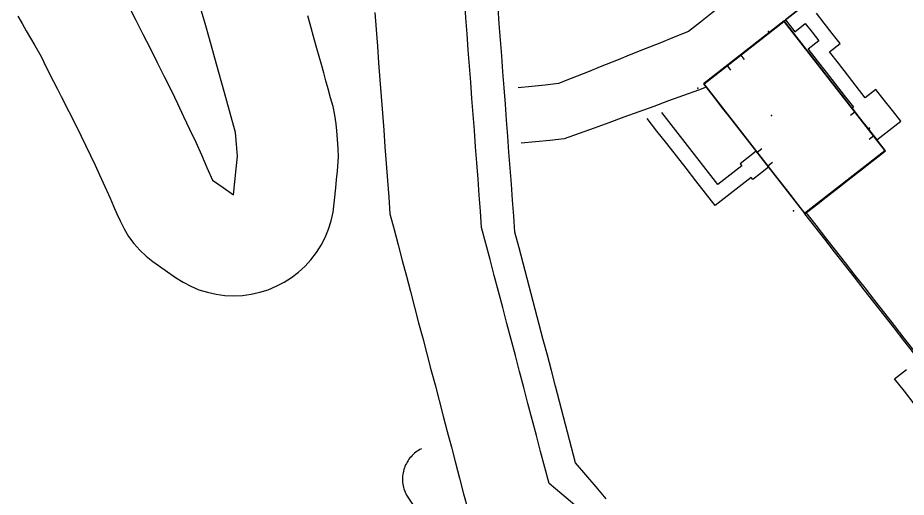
# Model space of a CAD drawing. Header units: metres. Extents: x 337936 to 338469, y 373266 to 374026.
# Drawn here: x 337982.3 to 338035, y 373880.1 to 373908.5 of the extents above; entities that cross this region are included whole.
import ezdxf

# ---------------------------------------------------------------- set-up
doc = ezdxf.new("R2010")
doc.units = ezdxf.units.M
for name, color, linetype in [('3D_LINES', 3, 'Continuous'), ('3D_Points', 1, 'Continuous'), ('PLOTS EXTERNAL LEVEL', 6, 'Continuous'), ('PLOTS FFL', 5, 'Continuous')]:
    doc.layers.add(name, color=color, linetype=linetype)

msp = doc.modelspace()

# ---------------------------------------------------------------- linework, layer by layer
at = {"layer": '3D_LINES'}
for points in [[(338027.369, 373911.829, 33.972), (338027.036, 373911.569, 33.972), (338026.333, 373911.02, 33.972), (338025.631, 373910.471, 33.972), (338024.928, 373909.922, 33.972), (338024.225, 373909.372, 33.972), (338023.522, 373908.823, 33.972), (338022.819, 373908.274, 33.972), (338022.116, 373907.725, 33.972), (338021.258, 373907.38, 33.972), (338020.4, 373907.035, 33.972), (338019.542, 373906.691, 33.972), (338018.684, 373906.346, 33.972), (338017.827, 373906.001, 33.972), (338016.969, 373905.656, 33.972), (338016.111, 373905.311, 33.972), (338015.253, 373904.967, 33.972), (338014.395, 373904.622, 33.972), (338013.598, 373904.541, 33.972), (338012.801, 373904.46, 33.972), (338012.005, 373904.379, 33.972)], [(337988.875, 373909.239, 34.085), (337989.299, 373908.4, 34.08), (337989.722, 373907.562, 34.075), (337990.146, 373906.723, 34.07), (337990.569, 373905.884, 34.065), (337990.992, 373905.045, 34.06), (337991.416, 373904.206, 34.054), (337991.777, 373903.444, 34.05), (337992.137, 373902.682, 34.045), (337992.498, 373901.92, 34.04), (337992.859, 373901.158, 34.035), (337993.192, 373900.406, 34.03), (337993.524, 373899.654, 34.025), (337993.857, 373898.901, 34.02), (337994.48, 373898.465, 34.02)], [(338015.358, 373879.601, 33.9), (338014.595, 373880.242, 33.9), (338013.833, 373880.883, 33.9), (338013.583, 373881.834, 33.902), (338013.333, 373882.784, 33.905), (338013.082, 373883.734, 33.907), (338012.832, 373884.685, 33.909), (338012.582, 373885.635, 33.91), (338012.332, 373886.585, 33.911), (338012.082, 373887.536, 33.913), (338011.832, 373888.486, 33.914), (338011.582, 373889.436, 33.917), (338011.332, 373890.387, 33.928), (338011.081, 373891.337, 33.939), (338010.831, 373892.287, 33.95), (338010.581, 373893.238, 33.961), (338010.331, 373894.188, 33.954), (338010.081, 373895.138, 33.945), (338009.831, 373896.088, 33.952), (338009.759, 373897.046, 33.96), (338009.687, 373898.003, 33.969), (338009.615, 373898.96, 33.977), (338009.543, 373899.918, 33.985), (338009.471, 373900.875, 33.993), (338009.399, 373901.832, 34.001), (338009.327, 373902.79, 34.01), (338009.255, 373903.747, 34.018), (338009.183, 373904.704, 34.028), (338009.111, 373905.661, 34.042), (338009.039, 373906.619, 34.055), (338008.967, 373907.576, 34.069), (338008.895, 373908.533, 34.082), (338008.823, 373909.491, 34.096)], [(338027.78, 373908.343, 33.975), (338028.498, 373908.904, 33.975), (338029.216, 373909.465, 33.975)], [(337994.48, 373898.465, 34.02), (337995.103, 373898.03, 34.021), (337995.179, 373898.794, 34.029), (337995.255, 373899.559, 34.037), (337995.331, 373900.323, 34.045), (337995.271, 373901.027, 34.051), (337995.212, 373901.732, 34.058), (337994.954, 373902.656, 34.065), (337994.696, 373903.58, 34.072), (337994.439, 373904.504, 34.079), (337994.181, 373905.429, 34.087), (337993.924, 373906.353, 34.094), (337993.666, 373907.277, 34.101), (337993.409, 373908.201, 34.108), (337993.151, 373909.126, 34.116)], [(338003.492, 373908.84, 34.155), (338003.566, 373907.844, 34.141), (338003.641, 373906.849, 34.127), (338003.716, 373905.853, 34.113), (338003.791, 373904.857, 34.099), (338003.866, 373903.862, 34.085), (338003.941, 373902.866, 34.07), (338004.016, 373901.87, 34.056), (338004.09, 373900.875, 34.042), (338004.165, 373899.879, 34.028), (338004.24, 373898.883, 34.014), (338004.315, 373897.888, 34), (338004.39, 373896.892, 33.986), (338004.633, 373895.969, 33.97), (338004.876, 373895.046, 33.955), (338005.119, 373894.122, 33.943), (338005.362, 373893.199, 33.935), (338005.605, 373892.276, 33.926), (338005.848, 373891.353, 33.918), (338006.091, 373890.43, 33.91), (338006.334, 373889.507, 33.902), (338006.577, 373888.583, 33.908), (338006.82, 373887.66, 33.917), (338007.063, 373886.737, 33.925), (338007.306, 373885.814, 33.916), (338007.549, 373884.891, 33.905), (338007.791, 373883.968, 33.894), (338008.034, 373883.045, 33.893), (338008.277, 373882.121, 33.891), (338008.52, 373881.198, 33.89), (338008.763, 373880.275, 33.889), (338009.006, 373879.352, 33.886)], [(338017.231, 373879.968, 34.496), (338016.624, 373880.682, 34.496), (338016.018, 373881.397, 34.496), (338015.411, 373882.112, 34.496), (338015.171, 373883.024, 34.496), (338014.931, 373883.936, 34.496), (338014.691, 373884.849, 34.496), (338014.451, 373885.761, 34.496), (338014.211, 373886.673, 34.496), (338013.97, 373887.586, 34.496), (338013.73, 373888.498, 34.496), (338013.49, 373889.41, 34.496), (338013.25, 373890.323, 34.496), (338013.01, 373891.235, 34.496), (338012.77, 373892.147, 34.496), (338012.53, 373893.059, 34.496), (338012.29, 373893.972, 34.496), (338012.05, 373894.884, 34.496), (338011.809, 373895.796, 34.496), (338011.738, 373896.749, 34.496), (338011.666, 373897.701, 34.496), (338011.595, 373898.653, 34.496), (338011.523, 373899.605, 34.496), (338011.451, 373900.558, 34.496), (338011.38, 373901.51, 34.496), (338011.308, 373902.462, 34.496), (338011.237, 373903.414, 34.496), (338011.165, 373904.367, 34.496), (338011.093, 373905.319, 34.496), (338011.022, 373906.271, 34.496), (338010.95, 373907.224, 34.496), (338010.879, 373908.176, 34.496), (338010.807, 373909.128, 34.496)], [(338028.528, 373908.928, 33.972), (338027.858, 373908.404, 33.972)], [(338027.858, 373908.404, 33.976), (338028.412, 373907.695, 33.976), (338029.043, 373908.188, 33.976), (338029.441, 373907.677, 33.976), (338029.84, 373907.167, 33.976), (338029.209, 373906.674, 33.976), (338029.747, 373905.987, 33.976), (338030.284, 373905.299, 33.976), (338030.821, 373904.611, 33.976), (338031.358, 373903.924, 33.976), (338031.895, 373903.236, 33.976), (338031.817, 373903.175, 33.976), (338032.309, 373902.544, 33.976), (338032.802, 373901.914, 33.976), (338033.294, 373901.283, 33.975), (338034.003, 373901.838, 33.975), (338034.713, 373902.392, 33.975), (338034.22, 373903.022, 33.975), (338033.728, 373903.652, 33.974), (338033.235, 373904.283, 33.974), (338032.605, 373903.79, 33.974), (338032.072, 373904.473, 33.974), (338031.539, 373905.155, 33.974), (338031.006, 373905.837, 33.973), (338030.473, 373906.519, 33.973), (338031.103, 373907.012, 33.973), (338030.636, 373907.61, 33.973), (338030.169, 373908.208, 33.973), (338029.701, 373908.807, 33.972)], [(337982.295, 373908.627, 34.107), (337982.546, 373908.194, 34.106), (337982.796, 373907.762, 34.105), (337983.298, 373906.897, 34.103), (337983.685, 373906.23, 34.101), (337983.97, 373905.643, 34.099), (337984.42, 373904.75, 34.096), (337984.645, 373904.304, 34.095), (337984.871, 373903.857, 34.093), (337985.321, 373902.965, 34.083), (337985.772, 373902.072, 34.069), (337986.059, 373901.502, 34.061), (337986.343, 373900.934, 34.052), (337986.62, 373900.363, 34.044), (337986.891, 373899.788, 34.036), (337987.156, 373899.211, 34.028), (337987.372, 373898.729, 34.022), (337987.777, 373897.815, 34.01), (337987.979, 373897.358, 34.004), (337988.182, 373896.9, 33.998), (337988.371, 373896.473, 33.992), (337988.603, 373896.004, 33.985), (337988.876, 373895.557, 33.977), (337989.186, 373895.136, 33.968), (337989.532, 373894.743, 33.958), (337989.911, 373894.382, 33.947), (337990.32, 373894.055, 33.947), (337991.039, 373893.55, 33.947)], [(337991.039, 373893.55, 33.947), (337991.039, 373893.55, 33.947), (337991.662, 373893.114, 33.947), (337992.104, 373892.833, 33.948), (337992.568, 373892.591, 33.949), (337993.052, 373892.391, 33.95), (337993.551, 373892.234, 33.952), (337994.062, 373892.121, 33.955), (337994.581, 373892.052, 33.958), (337995.104, 373892.03, 33.962), (337995.627, 373892.052, 33.966), (337996.146, 373892.121, 33.97), (337996.657, 373892.234, 33.975), (337997.156, 373892.392, 33.98), (337997.639, 373892.592, 33.986), (337998.104, 373892.834, 33.991), (337998.545, 373893.115, 33.997), (337998.96, 373893.434, 34.003), (337999.346, 373893.787, 34.009), (337999.7, 373894.173, 34.009), (338000.018, 373894.589, 34.011), (338000.299, 373895.03, 34.013), (338000.541, 373895.495, 34.016), (338000.741, 373895.978, 34.02), (338000.899, 373896.477, 34.025), (338001.012, 373896.988, 34.03), (338001.092, 373897.71, 34.038), (338001.172, 373898.431, 34.047), (338001.222, 373898.929, 34.053), (338001.271, 373899.426, 34.059), (338001.301, 373899.73, 34.063), (338001.33, 373900.252, 34.069), (338001.314, 373900.775, 34.076), (338001.269, 373901.301, 34.084), (338001.225, 373901.826, 34.091), (338001.19, 373902.238, 34.097), (338001.123, 373902.758, 34.105), (338001.011, 373903.269, 34.113), (338000.867, 373903.787, 34.119), (338000.723, 373904.306, 34.123), (338000.589, 373904.787, 34.127), (338000.454, 373905.269, 34.131), (338000.32, 373905.751, 34.135), (338000.186, 373906.232, 34.138), (338000.052, 373906.714, 34.142), (337999.918, 373907.196, 34.146), (337999.649, 373908.159, 34.154), (337999.515, 373908.641, 34.157)], [(338023, 373904.609, 33.975), (338023.569, 373903.881, 33.975), (338024.137, 373903.154, 33.975), (338024.705, 373902.426, 33.975), (338025.274, 373901.699, 33.975), (338025.842, 373900.971, 33.975), (338026.411, 373900.244, 33.975), (338026.979, 373899.516, 33.975), (338027.547, 373898.789, 33.975), (338028.116, 373898.061, 33.975), (338028.684, 373897.334, 33.975), (338029.02, 373896.904, 33.975), (338029.703, 373897.437, 33.975), (338030.386, 373897.97, 33.975), (338031.068, 373898.504, 33.975), (338031.751, 373899.037, 33.975), (338032.434, 373899.571, 33.975), (338033.117, 373900.104, 33.975), (338033.799, 373900.638, 33.975), (338033.295, 373901.283, 33.975), (338032.791, 373901.928, 33.976), (338032.235, 373902.641, 33.976), (338031.678, 373903.353, 33.976), (338031.121, 373904.066, 33.976), (338030.564, 373904.779, 33.976), (338030.007, 373905.492, 33.976), (338029.45, 373906.204, 33.976), (338028.893, 373906.917, 33.976), (338028.336, 373907.63, 33.976), (338027.78, 373908.343, 33.976)], [(338025.434, 373906.062, 33.99), (338025.217, 373906.34, 33.977)], [(338024.628, 373905.433, 33.99), (338024.411, 373905.711, 33.977)], [(338023.16, 373904.405, 33.975), (338022.702, 373904.238, 33.975), (338021.816, 373903.916, 33.975), (338020.93, 373903.594, 33.975), (338020.044, 373903.272, 33.975), (338019.158, 373902.949, 33.975), (338018.272, 373902.627, 33.975), (338017.386, 373902.305, 33.975), (338016.5, 373901.983, 33.975), (338015.614, 373901.661, 33.975), (338014.728, 373901.339, 33.975), (338013.879, 373901.253, 33.975), (338013.03, 373901.166, 33.975), (338012.182, 373901.08, 33.975)], [(338026.183, 373900.535, 34.001), (338026.126, 373900.608, 34.001), (338025.653, 373900.239, 33.974), (338025.18, 373899.869, 33.972), (338025.273, 373899.751, 33.972), (338024.564, 373899.196, 33.969), (338023.856, 373898.641, 33.966), (338023.299, 373899.353, 33.966), (338022.743, 373900.065, 33.966), (338022.186, 373900.778, 33.966), (338021.63, 373901.49, 33.966), (338021.073, 373902.202, 33.967), (338020.517, 373902.914, 33.978)], [(338031.999, 373902.942, 33.986), (338031.721, 373902.725, 33.997)], [(338026.808, 373899.736, 34.001), (338026.865, 373899.663, 34.001), (338026.392, 373899.293, 33.974), (338025.919, 373898.924, 33.972), (338025.827, 373899.042, 33.972), (338025.117, 373898.489, 33.969), (338024.406, 373897.936, 33.966), (338023.696, 373897.383, 33.963), (338023.12, 373898.121, 33.963), (338022.544, 373898.859, 33.963), (338021.967, 373899.596, 33.963), (338021.391, 373900.334, 33.963), (338020.814, 373901.072, 33.963), (338020.238, 373901.81, 33.969), (338019.661, 373902.548, 33.981)], [(338033.113, 373901.516, 33.975), (338032.835, 373901.299, 33.975)], [(338026.458, 373900.755, 34.023), (338026.18, 373900.538, 34.001)], [(338027.088, 373899.95, 34.023), (338026.81, 373899.733, 34.001)], [(338037.59, 373888.371, 33.993), (338037.128, 373888.962, 33.975), (338036.667, 373889.553, 33.975), (338036.076, 373889.091, 33.975), (338035.485, 373888.629, 33.972), (338034.897, 373889.382, 33.973), (338034.309, 373890.134, 33.973), (338033.722, 373890.886, 33.973), (338033.134, 373891.638, 33.974), (338032.546, 373892.39, 33.974), (338031.959, 373893.143, 33.974), (338031.371, 373893.895, 33.975), (338030.783, 373894.647, 33.975), (338030.196, 373895.399, 33.975), (338029.608, 373896.151, 33.975), (338029.02, 373896.904, 33.975)], [(338037.053, 373889.22, 33.975), (338036.684, 373889.693, 33.975), (338036.093, 373889.232, 33.975), (338035.502, 373888.77, 33.973), (338034.92, 373889.515, 33.973), (338034.338, 373890.26, 33.973), (338033.756, 373891.005, 33.974), (338033.174, 373891.75, 33.974), (338032.591, 373892.495, 33.974), (338032.009, 373893.24, 33.975), (338031.427, 373893.985, 33.975), (338030.845, 373894.73, 33.975), (338030.263, 373895.475, 33.975), (338029.681, 373896.22, 33.975), (338029.099, 373896.965, 33.975)], [(338035.504, 373885.616, 33.975), (338034.923, 373886.359, 33.975), (338034.343, 373887.103, 33.975), (338035.056, 373887.66, 33.975)], [(338006.256, 373882.941, 33.382), (338006.17, 373882.896, 33.382), (338006.085, 373882.848, 33.382), (338006.003, 373882.795, 33.382), (338005.924, 373882.738, 33.382), (338005.848, 373882.677, 33.382), (338005.774, 373882.613, 33.382), (338005.704, 373882.545, 33.382), (338005.637, 373882.474, 33.382), (338005.574, 373882.399, 33.382), (338005.515, 373882.322, 33.382), (338005.459, 373882.242, 33.382), (338005.408, 373882.159, 33.382), (338005.36, 373882.074, 33.382), (338005.317, 373881.986, 33.382), (338005.278, 373881.897, 33.382), (338005.243, 373881.806, 33.382), (338005.213, 373881.713, 33.382), (338005.187, 373881.619, 33.382), (338005.166, 373881.523, 33.382), (338005.15, 373881.427, 33.382), (338005.139, 373881.33, 33.382), (338005.132, 373881.233, 33.382), (338005.13, 373881.136, 33.382), (338005.132, 373881.038, 33.382), (338005.14, 373880.941, 33.382), (338005.152, 373880.844, 33.382), (338005.169, 373880.748, 33.382), (338005.19, 373880.653, 33.382), (338005.217, 373880.559, 33.382), (338005.247, 373880.466, 33.382), (338005.282, 373880.375, 33.382), (338005.322, 373880.286, 33.382), (338005.366, 373880.199, 33.382), (338005.876, 373879.414, 33.382)]]:
    msp.add_polyline3d(points, dxfattribs=at)
at = {"layer": '3D_Points'}
for p in [(338026.86, 373907.722, 33.975), (338022.658, 373904.361, 33.975), (338027.031, 373902.735, 34.125), (338032.852, 373901.975, 33.975), (338028.351, 373897.073, 33.975)]:
    msp.add_point(p, dxfattribs=at)
at = {"layer": 'PLOTS EXTERNAL LEVEL'}
msp.add_polyline3d([(338023, 373904.609, 34.125), (338029.02, 373896.904, 34.125), (338033.799, 373900.638, 34.125), (338027.78, 373908.343, 34.125), (338023, 373904.609, 34.125)], dxfattribs=at)
at = {"layer": 'PLOTS FFL'}
msp.add_polyline3d([(338023.035, 373904.604, 34.125), (338027.775, 373908.308, 34.125), (338033.764, 373900.642, 34.125), (338029.024, 373896.939, 34.125), (338023.035, 373904.604, 34.125)], dxfattribs=at)

doc.saveas('drawing.dxf')
